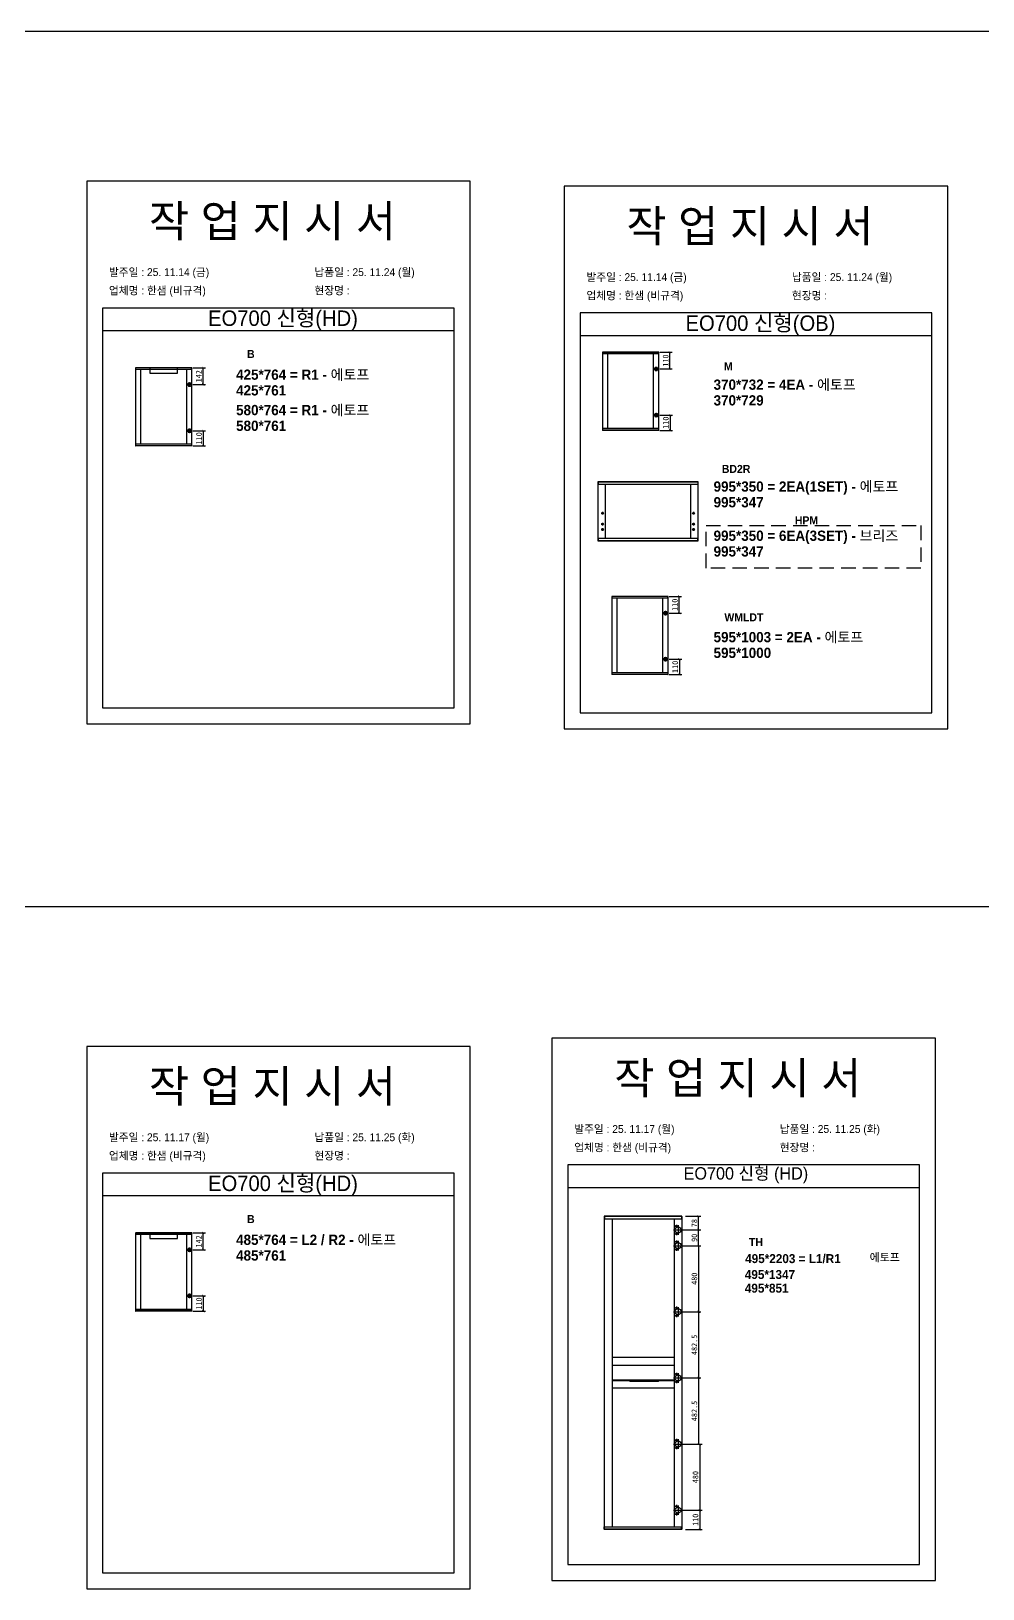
# Model space of a CAD drawing. Header units: millimetres. Extents: x -44117 to 256353, y -2095463 to 65325.
# Drawn here: x 113080 to 117248, y -475744 to -468922 of the extents above; entities that cross this region are included whole.
import ezdxf

# ---------------------------------------------------------------- set-up
doc = ezdxf.new("R2010")
doc.units = ezdxf.units.MM
doc.header["$LTSCALE"] = 10
doc.linetypes.add('HIDDEN', pattern=[9.525, 6.35, -3.175])
doc.layers.add('Layer1', color=7, linetype='Continuous', lineweight=70)
doc.styles.add('MtX_Gulim', font='')
doc.styles.get('MtX_Gulim').set_extended_font_data('Gulim', bold=True)
doc.dimstyles.new('ISO-25', dxfattribs={"dimtxt": 2.5, "dimasz": 2.5, "dimexe": 1, "dimexo": 1, "dimtad": 1, "dimtxsty": 'Standard', "dimblk": 'ARCHTICK', "dimcen": 2.5, "dimadec": 0, "dimazin": 0, "dimtfac": 1, "dimtmove": 0, "dimatfit": 3, "dimfxl": 0, "dimarcsym": 0})

# ---------------------------------------------------------------- blocks, each defined once
blk = doc.blocks.new('_ArchTick')
at = {"color": 0, "linetype": 'ByBlock', "const_width": 0.15}
blk.add_lwpolyline([(-0.5, -0.5), (0.5, 0.5)], dxfattribs=at)
blk = doc.blocks.new('*D3938')
at = {"color": 0, "lineweight": -2}
for p, q in [((113788.5, -470396.2), (113843.2, -470396.2)), ((113833.2, -470469.8), (113833.2, -470396.2)), ((113788.5, -470469.8), (113843.2, -470469.8))]:
    blk.add_line(p, q, dxfattribs=at)
at = {"layer": 'Defpoints', "color": 0}
for p in [(113773.5, -470396.2), (113833.2, -470396.2), (113773.5, -470469.8)]:
    blk.add_point(p, dxfattribs=at)
at = {"color": 0, "lineweight": -2, "xscale": 10, "yscale": 10, "zscale": 10}
for p, rotation in [((113833.2, -470396.2), 90), ((113833.2, -470469.8), 270)]:
    blk.add_blockref('_ArchTick', p, dxfattribs=dict(at, rotation=rotation))
at = {"color": 0, "insert": (113814.4, -470433), "char_height": 25, "attachment_point": 5, "rotation": 90}
blk.add_mtext('142', dxfattribs=at)
blk = doc.blocks.new('*D3939')
at = {"color": 0, "lineweight": -2}
for p, q in [((113788.5, -470671.7), (113844.1, -470671.7)), ((113834.1, -470671.7), (113834.1, -470738.6)), ((113788.5, -470738.6), (113844.1, -470738.6))]:
    blk.add_line(p, q, dxfattribs=at)
at = {"layer": 'Defpoints', "color": 0}
for p in [(113773.5, -470671.7), (113773.5, -470738.6), (113834.1, -470738.6)]:
    blk.add_point(p, dxfattribs=at)
at = {"color": 0, "lineweight": -2, "xscale": 10, "yscale": 10, "zscale": 10}
for p, rotation in [((113834.1, -470671.7), 90), ((113834.1, -470738.6), 270)]:
    blk.add_blockref('_ArchTick', p, dxfattribs=dict(at, rotation=rotation))
at = {"color": 0, "insert": (113815.4, -470705.1), "char_height": 25, "attachment_point": 5, "rotation": 90}
blk.add_mtext('110', dxfattribs=at)
blk = doc.blocks.new('*D3940')
at = {"color": 0, "lineweight": -2}
for p, q in [((115833.1, -470327.7), (115887.7, -470327.7)), ((115877.7, -470401.3), (115877.7, -470327.7)), ((115833.1, -470401.3), (115887.7, -470401.3))]:
    blk.add_line(p, q, dxfattribs=at)
at = {"layer": 'Defpoints', "color": 0}
for p in [(115818.1, -470327.7), (115877.7, -470327.7), (115818.1, -470401.3)]:
    blk.add_point(p, dxfattribs=at)
at = {"color": 0, "lineweight": -2, "xscale": 10, "yscale": 10, "zscale": 10}
for p, rotation in [((115877.7, -470327.7), 90), ((115877.7, -470401.3), 270)]:
    blk.add_blockref('_ArchTick', p, dxfattribs=dict(at, rotation=rotation))
at = {"color": 0, "insert": (115859, -470364.5), "char_height": 25, "attachment_point": 5, "rotation": 90}
blk.add_mtext('110', dxfattribs=at)
blk = doc.blocks.new('*D3941')
at = {"color": 0, "lineweight": -2}
for p, q in [((115833.1, -470603.2), (115888.7, -470603.2)), ((115878.7, -470603.2), (115878.7, -470670.1)), ((115833.1, -470670.1), (115888.7, -470670.1))]:
    blk.add_line(p, q, dxfattribs=at)
at = {"layer": 'Defpoints', "color": 0}
for p in [(115818.1, -470603.2), (115818.1, -470670.1), (115878.7, -470670.1)]:
    blk.add_point(p, dxfattribs=at)
at = {"color": 0, "lineweight": -2, "xscale": 10, "yscale": 10, "zscale": 10}
for p, rotation in [((115878.7, -470603.2), 90), ((115878.7, -470670.1), 270)]:
    blk.add_blockref('_ArchTick', p, dxfattribs=dict(at, rotation=rotation))
at = {"color": 0, "insert": (115859.9, -470636.6), "char_height": 25, "attachment_point": 5, "rotation": 90}
blk.add_mtext('110', dxfattribs=at)
blk = doc.blocks.new('*D3944')
at = {"color": 0, "lineweight": -2}
for p, q in [((115873.9, -471397.2), (115928.5, -471397.2)), ((115918.5, -471470.8), (115918.5, -471397.2)), ((115873.9, -471470.8), (115928.5, -471470.8))]:
    blk.add_line(p, q, dxfattribs=at)
at = {"layer": 'Defpoints', "color": 0}
for p in [(115858.9, -471397.2), (115918.5, -471397.2), (115858.9, -471470.8)]:
    blk.add_point(p, dxfattribs=at)
at = {"color": 0, "lineweight": -2, "xscale": 10, "yscale": 10, "zscale": 10}
for p, rotation in [((115918.5, -471397.2), 90), ((115918.5, -471470.8), 270)]:
    blk.add_blockref('_ArchTick', p, dxfattribs=dict(at, rotation=rotation))
at = {"color": 0, "insert": (115899.8, -471434), "char_height": 25, "attachment_point": 5, "rotation": 90}
blk.add_mtext('110', dxfattribs=at)
blk = doc.blocks.new('*D3945')
at = {"color": 0, "lineweight": -2}
for p, q in [((115873.9, -471672.7), (115929.5, -471672.7)), ((115919.5, -471672.7), (115919.5, -471739.5)), ((115873.9, -471739.5), (115929.5, -471739.5))]:
    blk.add_line(p, q, dxfattribs=at)
at = {"layer": 'Defpoints', "color": 0}
for p in [(115858.9, -471672.7), (115858.9, -471739.5), (115919.5, -471739.5)]:
    blk.add_point(p, dxfattribs=at)
at = {"color": 0, "lineweight": -2, "xscale": 10, "yscale": 10, "zscale": 10}
for p, rotation in [((115919.5, -471672.7), 90), ((115919.5, -471739.5), 270)]:
    blk.add_blockref('_ArchTick', p, dxfattribs=dict(at, rotation=rotation))
at = {"color": 0, "insert": (115900.7, -471706.1), "char_height": 25, "attachment_point": 5, "rotation": 90}
blk.add_mtext('110', dxfattribs=at)
blk = doc.blocks.new('*D3956')
at = {"color": 0, "lineweight": -2}
for p, q in [((113788.5, -474185.5), (113843.2, -474185.5)), ((113833.2, -474259.2), (113833.2, -474185.5)), ((113788.5, -474259.2), (113843.2, -474259.2))]:
    blk.add_line(p, q, dxfattribs=at)
at = {"layer": 'Defpoints', "color": 0}
for p in [(113773.5, -474185.5), (113833.2, -474185.5), (113773.5, -474259.2)]:
    blk.add_point(p, dxfattribs=at)
at = {"color": 0, "lineweight": -2, "xscale": 10, "yscale": 10, "zscale": 10}
for p, rotation in [((113833.2, -474185.5), 90), ((113833.2, -474259.2), 270)]:
    blk.add_blockref('_ArchTick', p, dxfattribs=dict(at, rotation=rotation))
at = {"color": 0, "insert": (113814.4, -474222.3), "char_height": 25, "attachment_point": 5, "rotation": 90}
blk.add_mtext('142', dxfattribs=at)
blk = doc.blocks.new('*D3957')
at = {"color": 0, "lineweight": -2}
for p, q in [((113788.5, -474461), (113844.1, -474461)), ((113834.1, -474461), (113834.1, -474527.9)), ((113788.5, -474527.9), (113844.1, -474527.9))]:
    blk.add_line(p, q, dxfattribs=at)
at = {"layer": 'Defpoints', "color": 0}
for p in [(113773.5, -474461), (113773.5, -474527.9), (113834.1, -474527.9)]:
    blk.add_point(p, dxfattribs=at)
at = {"color": 0, "lineweight": -2, "xscale": 10, "yscale": 10, "zscale": 10}
for p, rotation in [((113834.1, -474461), 90), ((113834.1, -474527.9), 270)]:
    blk.add_blockref('_ArchTick', p, dxfattribs=dict(at, rotation=rotation))
at = {"color": 0, "insert": (113815.4, -474494.5), "char_height": 25, "attachment_point": 5, "rotation": 90}
blk.add_mtext('110', dxfattribs=at)
blk = doc.blocks.new('*D3958')
at = {"color": 0, "lineweight": -2}
for p, q in [((115945.4, -474112.7), (116013.5, -474112.7)), ((116003.5, -474172.5), (116003.5, -474112.7)), ((115928.8, -474172.5), (116013.5, -474172.5))]:
    blk.add_line(p, q, dxfattribs=at)
at = {"layer": 'Defpoints', "color": 0}
for p in [(115930.4, -474112.7), (116003.5, -474112.7), (115913.8, -474172.5)]:
    blk.add_point(p, dxfattribs=at)
at = {"color": 0, "lineweight": -2, "xscale": 10, "yscale": 10, "zscale": 10}
for p, rotation in [((116003.5, -474112.7), 90), ((116003.5, -474172.5), 270)]:
    blk.add_blockref('_ArchTick', p, dxfattribs=dict(at, rotation=rotation))
at = {"color": 0, "insert": (115984.8, -474142.6), "char_height": 25, "attachment_point": 5, "rotation": 90}
blk.add_mtext('78', dxfattribs=at)
blk = doc.blocks.new('*D3959')
at = {"color": 0, "lineweight": -2}
for p, q in [((115928.8, -474172.5), (116013.5, -474172.5)), ((116003.5, -474241.4), (116003.5, -474172.5)), ((115928.8, -474241.4), (116013.5, -474241.4))]:
    blk.add_line(p, q, dxfattribs=at)
at = {"layer": 'Defpoints', "color": 0}
for p in [(115913.8, -474172.5), (116003.5, -474172.5), (115913.8, -474241.4)]:
    blk.add_point(p, dxfattribs=at)
at = {"color": 0, "lineweight": -2, "xscale": 10, "yscale": 10, "zscale": 10}
for p, rotation in [((116003.5, -474172.5), 90), ((116003.5, -474241.4), 270)]:
    blk.add_blockref('_ArchTick', p, dxfattribs=dict(at, rotation=rotation))
at = {"color": 0, "insert": (115984.8, -474206.9), "char_height": 25, "attachment_point": 5, "rotation": 90}
blk.add_mtext('90', dxfattribs=at)
blk = doc.blocks.new('*D3960')
at = {"color": 0, "lineweight": -2}
for p, q in [((115928.8, -475399.8), (116018.5, -475399.8)), ((116008.5, -475399.8), (116008.5, -475484.1)), ((115945.6, -475484.1), (116018.5, -475484.1))]:
    blk.add_line(p, q, dxfattribs=at)
at = {"layer": 'Defpoints', "color": 0}
for p in [(115913.8, -475399.8), (115930.6, -475484.1), (116008.5, -475484.1)]:
    blk.add_point(p, dxfattribs=at)
at = {"color": 0, "lineweight": -2, "xscale": 10, "yscale": 10, "zscale": 10}
for p, rotation in [((116008.5, -475399.8), 90), ((116008.5, -475484.1), 270)]:
    blk.add_blockref('_ArchTick', p, dxfattribs=dict(at, rotation=rotation))
at = {"color": 0, "insert": (115989.8, -475442), "char_height": 25, "attachment_point": 5, "rotation": 90}
blk.add_mtext('110', dxfattribs=at)
blk = doc.blocks.new('*D3961')
at = {"color": 0, "lineweight": -2}
for p, q in [((115928.8, -474241.4), (116013.5, -474241.4)), ((116003.5, -474241.4), (116003.5, -474531)), ((115928.8, -474531), (116013.5, -474531))]:
    blk.add_line(p, q, dxfattribs=at)
at = {"layer": 'Defpoints', "color": 0}
for p in [(115913.8, -474241.4), (115913.8, -474531), (116003.5, -474531)]:
    blk.add_point(p, dxfattribs=at)
at = {"color": 0, "lineweight": -2, "xscale": 10, "yscale": 10, "zscale": 10}
for p, rotation in [((116003.5, -474241.4), 90), ((116003.5, -474531), 270)]:
    blk.add_blockref('_ArchTick', p, dxfattribs=dict(at, rotation=rotation))
at = {"color": 0, "insert": (115984.8, -474386.2), "char_height": 25, "attachment_point": 5, "rotation": 90}
blk.add_mtext('480', dxfattribs=at)
blk = doc.blocks.new('*D3962')
at = {"color": 0, "lineweight": -2}
for p, q in [((115928.8, -474531), (116013.5, -474531)), ((116003.5, -474531), (116003.5, -474820.6)), ((115928.8, -474820.6), (116013.5, -474820.6))]:
    blk.add_line(p, q, dxfattribs=at)
at = {"layer": 'Defpoints', "color": 0}
for p in [(115913.8, -474531), (115913.8, -474820.6), (116003.5, -474820.6)]:
    blk.add_point(p, dxfattribs=at)
at = {"color": 0, "lineweight": -2, "xscale": 10, "yscale": 10, "zscale": 10}
for p, rotation in [((116003.5, -474531), 90), ((116003.5, -474820.6), 270)]:
    blk.add_blockref('_ArchTick', p, dxfattribs=dict(at, rotation=rotation))
at = {"color": 0, "insert": (115984.8, -474675.8), "char_height": 25, "attachment_point": 5, "rotation": 90}
blk.add_mtext('482.5', dxfattribs=at)
blk = doc.blocks.new('*D3963')
at = {"color": 0, "lineweight": -2}
for p, q in [((115928.8, -474820.6), (116013.5, -474820.6)), ((116003.5, -474820.6), (116003.5, -475110.2)), ((115928.8, -475110.2), (116013.5, -475110.2))]:
    blk.add_line(p, q, dxfattribs=at)
at = {"layer": 'Defpoints', "color": 0}
for p in [(115913.8, -474820.6), (115913.8, -475110.2), (116003.5, -475110.2)]:
    blk.add_point(p, dxfattribs=at)
at = {"color": 0, "lineweight": -2, "xscale": 10, "yscale": 10, "zscale": 10}
for p, rotation in [((116003.5, -474820.6), 90), ((116003.5, -475110.2), 270)]:
    blk.add_blockref('_ArchTick', p, dxfattribs=dict(at, rotation=rotation))
at = {"color": 0, "insert": (115984.8, -474965.4), "char_height": 25, "attachment_point": 5, "rotation": 90}
blk.add_mtext('482.5', dxfattribs=at)
blk = doc.blocks.new('*D3964')
at = {"color": 0, "lineweight": -2}
for p, q in [((115928.8, -475110.2), (116018.5, -475110.2)), ((116008.5, -475110.2), (116008.5, -475399.8)), ((115928.8, -475399.8), (116018.5, -475399.8))]:
    blk.add_line(p, q, dxfattribs=at)
at = {"layer": 'Defpoints', "color": 0}
for p in [(115913.8, -475110.2), (115913.8, -475399.8), (116008.5, -475399.8)]:
    blk.add_point(p, dxfattribs=at)
at = {"color": 0, "lineweight": -2, "xscale": 10, "yscale": 10, "zscale": 10}
for p, rotation in [((116008.5, -475110.2), 90), ((116008.5, -475399.8), 270)]:
    blk.add_blockref('_ArchTick', p, dxfattribs=dict(at, rotation=rotation))
at = {"color": 0, "insert": (115989.8, -475255), "char_height": 25, "attachment_point": 5, "rotation": 90}
blk.add_mtext('480', dxfattribs=at)

msp = doc.modelspace()

# ---------------------------------------------------------------- linework, layer by layer
at = {"color": 1}
for p, q in [((104015.69829, -468921.59006), (196284.84516, -468921.59006)), ((104015.69829, -468921.59006), (196284.84516, -468921.59006)), ((104015.69829, -472754.99365), (196284.84516, -472754.99365)), ((104015.69829, -472754.99365), (196284.84516, -472754.99365))]:
    msp.add_line(p, q, dxfattribs=at)
for p, q in [((114933.2591, -470134.28486), (113393.2591, -470134.28486)), ((117024.5607, -470156.0411), (115484.5607, -470156.0411)), ((114933.2591, -470234.28486), (113393.2591, -470234.28486)), ((117024.5607, -470256.0411), (115484.5607, -470256.0411)), ((115582.24022, -470327.95465), (115582.24022, -470669.84153)), ((115828.74086, -470328.39738), (115582.24022, -470328.39738)), ((115828.74086, -470335.08754), (115582.24022, -470335.08754)), ((115828.4949, -470327.70868), (115582.48619, -470327.70868)), ((115604.13082, -470334.59561), (115604.13082, -470662.70865)), ((115806.6043, -470662.70865), (115806.6043, -470335.08754)), ((115827.51106, -470335.08754), (115827.51106, -470327.70868)), ((115828.74086, -470669.84153), (115828.74086, -470327.95465)), ((113537.67949, -470396.44168), (113537.67949, -470738.32857)), ((113784.18013, -470396.88441), (113537.67949, -470396.88441)), ((113784.18013, -470403.57457), (113537.67949, -470403.57457)), ((113783.93417, -470396.19572), (113537.92545, -470396.19572)), ((113559.57009, -470403.08265), (113559.57009, -470731.19568)), ((113762.04357, -470731.19568), (113762.04357, -470403.57457)), ((113782.95032, -470403.57457), (113782.95032, -470396.19572)), ((113784.18013, -470738.32857), (113784.18013, -470396.44168)), ((115828.74086, -470662.70865), (115582.24022, -470662.70865)), ((115828.74086, -470669.39881), (115582.24022, -470669.39881)), ((115828.4949, -470670.0875), (115582.48619, -470670.0875)), ((115583.47003, -470670.0875), (115583.47003, -470662.70865)), ((115827.51106, -470662.70865), (115827.51106, -470670.0875)), ((113784.18013, -470731.19568), (113537.67949, -470731.19568)), ((113784.18013, -470737.88584), (113537.67949, -470737.88584)), ((113783.93417, -470738.57454), (113537.92545, -470738.57454)), ((113538.9093, -470738.57454), (113538.9093, -470731.19568)), ((113782.95032, -470731.19568), (113782.95032, -470738.57454)), ((115561.52716, -470895.92622), (115561.52716, -471154.36829)), ((116002.13756, -470896.59269), (115561.52716, -470896.59269)), ((116002.13756, -470906.66378), (115561.52716, -470906.66378)), ((116001.7673, -470895.55596), (115561.89742, -470895.55596)), ((115563.37846, -470895.55596), (115563.37846, -470906.66378)), ((115594.85063, -470906.66378), (115594.85063, -471143.63072)), ((115968.81408, -471143.63072), (115968.81408, -470906.66378)), ((116000.28625, -470895.55596), (116000.28625, -470906.66378)), ((116002.13756, -471154.36829), (116002.13756, -470895.92622)), ((115588.74133, -471033.29299), (115576.52272, -471033.29299)), ((115582.63202, -471027.18368), (115582.63202, -471039.40229)), ((115974.92339, -471033.29299), (115987.14199, -471033.29299)), ((115981.03269, -471027.18368), (115981.03269, -471039.40229)), ((115588.74133, -471080.68638), (115576.52272, -471080.68638)), ((115588.74133, -471104.38307), (115576.52272, -471104.38307)), ((115582.63202, -471074.57707), (115582.63202, -471086.79568)), ((115582.63202, -471098.27377), (115582.63202, -471110.49238)), ((115974.92339, -471080.68638), (115987.14199, -471080.68638)), ((115974.92339, -471104.38307), (115987.14199, -471104.38307)), ((115981.03269, -471074.57707), (115981.03269, -471086.79568)), ((115981.03269, -471098.27377), (115981.03269, -471110.49238)), ((116002.13756, -471143.63072), (115561.52716, -471143.63072)), ((116002.13756, -471153.70182), (115561.52716, -471153.70182)), ((115561.89742, -471154.73855), (116001.7673, -471154.73855)), ((115563.37846, -471143.63072), (115563.37846, -471154.73855)), ((116000.28625, -471154.73855), (116000.28625, -471143.63072)), ((115623.02603, -471397.41108), (115623.02603, -471739.29796)), ((115869.52667, -471397.85381), (115623.02603, -471397.85381)), ((115869.52667, -471404.54397), (115623.02603, -471404.54397)), ((115869.2807, -471397.16511), (115623.27199, -471397.16511)), ((115644.91662, -471404.05204), (115644.91662, -471732.16508)), ((115847.39011, -471732.16508), (115847.39011, -471404.54397)), ((115868.29686, -471404.54397), (115868.29686, -471397.16511)), ((115869.52667, -471739.29796), (115869.52667, -471397.41108)), ((115869.52667, -471732.16508), (115623.02603, -471732.16508)), ((115624.25583, -471739.54393), (115624.25583, -471732.16508)), ((115868.29686, -471732.16508), (115868.29686, -471739.54393)), ((115869.52667, -471738.85524), (115623.02603, -471738.85524)), ((115869.2807, -471739.54393), (115623.27199, -471739.54393)), ((116971.22877, -473887.50486), (115431.22877, -473887.50486)), ((114933.2591, -473923.62633), (113393.2591, -473923.62633)), ((114933.2591, -474023.62633), (113393.2591, -474023.62633)), ((116971.22877, -473987.50486), (115431.22877, -473987.50486)), ((115589.69801, -474113.07326), (115589.69801, -475483.72232)), ((115589.69801, -474113.07326), (115589.69801, -474124.18619)), ((115930.63642, -474113.7628), (115589.69801, -474113.7628)), ((115930.25335, -474112.69019), (115590.08108, -474112.69019)), ((115591.61339, -474112.69019), (115591.61339, -474124.18619)), ((115928.72104, -474112.69019), (115928.72104, -474124.18619)), ((115930.63642, -474113.07326), (115930.63642, -474124.18619)), ((113537.67949, -474185.78315), (113537.67949, -474527.67003)), ((113784.18013, -474186.22588), (113537.67949, -474186.22588)), ((113783.93417, -474185.53719), (113537.92545, -474185.53719)), ((113782.95032, -474192.91604), (113782.95032, -474185.53719)), ((113784.18013, -474527.67003), (113784.18013, -474185.78315)), ((115589.69801, -474124.18619), (115930.63642, -474124.18619)), ((115624.17493, -474124.18619), (115624.17493, -475472.60939)), ((115892.886, -474172.45018), (115934.67608, -474172.45018)), ((115896.1595, -474124.18619), (115896.1595, -475472.60939)), ((115900.75643, -474155.21172), (115912.24873, -474155.21172)), ((115906.50258, -474149.46556), (115906.50258, -474160.95787)), ((115906.50258, -474183.94248), (115906.50258, -474195.43479)), ((115913.78104, -474151.55513), (115913.78104, -474193.34521)), ((115930.63642, -474124.18619), (115930.63642, -475483.72232)), ((113784.18013, -474192.91604), (113537.67949, -474192.91604)), ((113559.57009, -474192.42412), (113559.57009, -474520.53715)), ((113762.04357, -474520.53715), (113762.04357, -474192.91604)), ((115892.886, -474241.40401), (115934.67608, -474241.40401)), ((115900.75643, -474189.68864), (115912.24873, -474189.68864)), ((115900.75643, -474224.16555), (115912.24873, -474224.16555)), ((115906.50258, -474218.4194), (115906.50258, -474229.91171)), ((115906.50258, -474252.89632), (115906.50258, -474264.38863)), ((115913.78104, -474220.50897), (115913.78104, -474262.29905)), ((115900.75643, -474258.64247), (115912.24873, -474258.64247)), ((113784.18013, -474520.53715), (113537.67949, -474520.53715)), ((113784.18013, -474527.22731), (113537.67949, -474527.22731)), ((113783.93417, -474527.916), (113537.92545, -474527.916)), ((113538.9093, -474527.916), (113538.9093, -474520.53715)), ((113782.95032, -474520.53715), (113782.95032, -474527.916)), ((115900.75643, -474513.77168), (115912.24873, -474513.77168)), ((115906.50258, -474508.02552), (115906.50258, -474519.51783)), ((115913.78104, -474510.11509), (115913.78104, -474551.90517)), ((115892.886, -474531.01013), (115934.67608, -474531.01013)), ((115900.75643, -474548.2486), (115912.24873, -474548.2486)), ((115906.50258, -474542.50244), (115906.50258, -474553.99475)), ((115906.50258, -474797.63164), (115906.50258, -474809.12394)), ((115913.78104, -474799.7212), (115913.78104, -474841.51128)), ((115892.886, -474820.61625), (115934.67608, -474820.61625)), ((115900.75643, -474803.37779), (115912.24873, -474803.37779)), ((115900.75643, -474837.85471), (115912.24873, -474837.85471)), ((115906.50258, -474832.10856), (115906.50258, -474843.60086)), ((115892.886, -475110.22236), (115934.67608, -475110.22236)), ((115900.75643, -475092.9839), (115912.24873, -475092.9839)), ((115900.75643, -475127.46082), (115912.24873, -475127.46082)), ((115906.50258, -475087.23775), (115906.50258, -475098.73006)), ((115906.50258, -475121.71467), (115906.50258, -475133.20698)), ((115913.78104, -475089.32732), (115913.78104, -475131.1174)), ((115892.886, -475399.82849), (115934.67608, -475399.82849)), ((115900.75643, -475382.59003), (115912.24873, -475382.59003)), ((115900.75643, -475417.06695), (115912.24873, -475417.06695)), ((115906.50258, -475376.84388), (115906.50258, -475388.33618)), ((115906.50258, -475411.3208), (115906.50258, -475422.8131)), ((115913.78104, -475378.93344), (115913.78104, -475420.72353)), ((115589.69801, -475472.60939), (115930.63642, -475472.60939)), ((115589.69801, -475483.72232), (115589.69801, -475472.60939)), ((115930.63642, -475483.03278), (115589.69801, -475483.03278)), ((115930.25335, -475484.1054), (115590.08108, -475484.1054)), ((115591.61339, -475484.1054), (115591.61339, -475472.60939)), ((115928.72104, -475484.1054), (115928.72104, -475472.60939)), ((115930.63642, -475483.72232), (115930.63642, -475472.60939))]:
    msp.add_line(p, q)
at = {"ltscale": 10}
for p, q in [((115896.1595, -474731.58937), (115624.17493, -474731.58937)), ((115624.17493, -474765.10954), (115896.1595, -474765.10954)), ((115896.1595, -474829.8101), (115624.17493, -474829.8101)), ((115624.17493, -474831.68604), (115701.17338, -474831.68604)), ((115896.1595, -474865.20621), (115624.17493, -474865.20621)), ((115701.17338, -474833.64321), (115701.17338, -474829.8101)), ((115826.82259, -474835.94167), (115703.47184, -474835.94167)), ((115829.12105, -474833.64321), (115829.12105, -474829.8101)), ((115829.12105, -474831.68604), (115896.1595, -474831.68604))]:
    msp.add_line(p, q, dxfattribs=at)
for points in [[(113323.2591, -471955.11514), (115003.2591, -471955.11514), (115003.2591, -469579.11514), (113323.2591, -469579.11514)], [(115414.5607, -471976.87138), (117094.5607, -471976.87138), (117094.5607, -469600.87138), (115414.5607, -469600.87138)], [(113599.60258, -470420.27569), (113720.78783, -470420.27569), (113720.78783, -470396.88441), (113599.60258, -470396.88441)], [(113323.2591, -475744.4566), (115003.2591, -475744.4566), (115003.2591, -473368.4566), (113323.2591, -473368.4566)], [(115361.22877, -475708.33513), (117041.22877, -475708.33513), (117041.22877, -473332.33513), (115361.22877, -473332.33513)], [(113599.60258, -474209.61715), (113720.78783, -474209.61715), (113720.78783, -474186.22588), (113599.60258, -474186.22588)]]:
    msp.add_lwpolyline(points, close=True)
for points in [[(113393.2591, -470134.28486), (113393.2591, -471885.11514), (114933.2591, -471885.11514), (114933.2591, -470134.28486)], [(115484.5607, -470156.0411), (115484.5607, -471906.87138), (117024.5607, -471906.87138), (117024.5607, -470156.0411)], [(115431.22877, -473887.50486), (115431.22877, -475638.33513), (116971.22877, -475638.33513), (116971.22877, -473887.50486)], [(113393.2591, -473923.62633), (113393.2591, -475674.4566), (114933.2591, -475674.4566), (114933.2591, -473923.62633)]]:
    msp.add_lwpolyline(points)
at = {"color": 1, "linetype": 'HIDDEN'}
msp.add_lwpolyline([(116035.87471, -471087.46092), (116977.34787, -471087.46092), (116977.34787, -471273.13885), (116035.87471, -471273.13885)], close=True, dxfattribs=at)
for centre, radius in [((115582.63202, -471033.29299), 3.70261), ((115981.03269, -471033.29299), 3.70261), ((115582.63202, -471080.68638), 3.70261), ((115582.63202, -471104.38307), 3.70261), ((115981.03269, -471080.68638), 3.70261), ((115981.03269, -471104.38307), 3.70261), ((115913.78104, -474172.45018), 13.40769), ((115906.50258, -474155.21172), 2.988), ((115906.50258, -474189.68864), 2.988), ((115913.78104, -474241.40401), 13.40769), ((115906.50258, -474224.16555), 2.988), ((115906.50258, -474258.64247), 2.988), ((115913.78104, -474531.01013), 13.40769), ((115906.50258, -474513.77168), 2.988), ((115906.50258, -474548.24859), 2.988), ((115906.50258, -474803.37779), 2.988), ((115913.78104, -474820.61625), 13.40769), ((115906.50258, -474837.85471), 2.988), ((115913.78104, -475110.22236), 13.40769), ((115906.50258, -475092.9839), 2.988), ((115906.50258, -475127.46082), 2.988), ((115913.78104, -475399.82849), 13.40769), ((115906.50258, -475382.59003), 2.988), ((115906.50258, -475417.06695), 2.988)]:
    msp.add_circle(centre, radius)
for centre, radius, start, end in [((115828.4949, -470327.95465), 0.24596, 0, 90), ((113783.93417, -470396.44168), 0.24596, 0, 90), ((115582.48619, -470669.84154), 0.24596, 180, 270), ((115828.4949, -470669.84154), 0.24596, 270, 0), ((113537.92545, -470738.32858), 0.24596, 180, 270), ((113783.93417, -470738.32858), 0.24596, 270, 0), ((115561.89742, -470895.92622), 0.37026, 90, 180), ((116001.7673, -470895.92622), 0.37026, 0, 90), ((115561.89742, -471154.36829), 0.37026, 180, 270), ((116001.7673, -471154.36829), 0.37026, 270, 0), ((115869.2807, -471397.41108), 0.24596, 0, 90), ((115623.27199, -471739.29797), 0.24596, 180, 270), ((115869.2807, -471739.29797), 0.24596, 270, 0), ((115590.08108, -474113.07326), 0.38308, 90, 180), ((115930.25335, -474113.07326), 0.38308, 0, 90), ((113783.93417, -474185.78315), 0.24596, 0, 90), ((113537.92545, -474527.67004), 0.24596, 180, 270), ((113783.93417, -474527.67004), 0.24596, 270, 0), ((115590.08108, -475483.72232), 0.38308, 180, 270), ((115930.25335, -475483.72232), 0.38308, 270, 0)]:
    msp.add_arc(centre, radius, start, end)
at = {"ltscale": 10}
for centre, start, end in [((115703.47184, -474833.64321), 180, 270), ((115826.82259, -474833.64321), 270, 0)]:
    msp.add_arc(centre, 2.29846, start, end, dxfattribs=at)
at = {"layer": 'Layer1'}
for p, q in [((115818.10288, -470392.25996), (115818.10288, -470410.39036)), ((113773.54215, -470460.747), (113773.54215, -470478.8774)), ((115818.10288, -470612.26832), (115818.10288, -470594.13792)), ((113773.54215, -470680.75536), (113773.54215, -470662.62496)), ((115858.88868, -471461.71639), (115858.88868, -471479.84679)), ((115858.88868, -471681.72475), (115858.88868, -471663.59435)), ((113773.54215, -474250.08846), (113773.54215, -474268.21887)), ((113773.54215, -474470.09683), (113773.54215, -474451.96642))]:
    msp.add_line(p, q, dxfattribs=at)
for points in [[(115827.16808, -470401.32516), (115809.03768, -470401.32516)], [(113782.60735, -470469.8122), (113764.47695, -470469.8122)], [(115827.16808, -470603.20312), (115809.03768, -470603.20312)], [(113782.60735, -470671.69016), (113764.47695, -470671.69016)], [(115867.95388, -471470.78159), (115849.82348, -471470.78159)], [(115867.95388, -471672.65955), (115849.82348, -471672.65955)], [(113782.60735, -474259.15367), (113764.47695, -474259.15367)], [(113782.60735, -474461.03162), (113764.47695, -474461.03162)]]:
    msp.add_lwpolyline(points, close=True, dxfattribs=at)
for centre in [(115818.10288, -470401.32516), (113773.54215, -470469.8122), (115818.10288, -470603.20312), (113773.54215, -470671.69016), (115858.88868, -471470.78159), (115858.88868, -471672.65955), (113773.54215, -474259.15367), (113773.54215, -474461.03162)]:
    msp.add_circle(centre, 6.04347, dxfattribs=at)

# ---------------------------------------------------------------- texts
at = {"linetype": 'Continuous', "style": 'MtX_Gulim'}
for s, height, p in [('B', 35.04934, (114025.91582, -470353.0184)), ('M', 35.04934, (116114.41327, -470407.40225)), ('BD2R', 35.049344, (116105.27512, -470856.58117)), ('HPM', 35.049344, (116425.0442, -471081.89805)), ('WMLDT', 35.049344, (116116.46233, -471506.44815)), ('B', 35.04934, (114025.91582, -474142.35986)), ('TH', 35.049344, (116224.03083, -474243.3648)), ('495*2203 = L1/R1', 39.2712622, (116207.36604, -474317.68227)), ('에토프', 35.049344, (116752.70068, -474309.87727))]:
    msp.add_text(s, height=height, dxfattribs=at).set_placement(p)
at = {"color": 242, "linetype": 'Continuous', "true_color": 0xcd2027, "style": 'MtX_Gulim'}
for s, p in [('495*1347', (116205.90412, -474387.28204)), ('495*851', (116205.90412, -474447.16492))]:
    msp.add_text(s, height=39.271262, dxfattribs=at).set_placement(p)
at = {"attachment_point": 1}
for s, width, gutter_width, heights, insert, char_height in [('{\\fGulim|b0|i0|c129|p50;작 업 지 시 서}', 3307.3198183, 12.5, [-155.84554], (113596.06571, -469683.27765), 140), ('{\\fGulim|b0|i0|c129|p50;작 업 지 시 서}', 3307.3198183, 12.5, [-155.84554], (115687.3673, -469705.03389), 140), ('\\pt11;{\\fGulim|b0|i0|c129|p50;발주일 : 25. 11.14 (금)}', 3307.3198183, 12.5, [34.50412], (113420.85635, -469959.99807), 34.3), ('{\\fGulim|b0|i0|c129|p50;납품일 : 25. 11.24 (월)}', 3307.3198183, 12.5, [35.09023], (114320.83433, -469959.99807), 34.3), ('\\pt11;{\\fGulim|b0|i0|c129|p50;발주일 : 25. 11.14 (금)}', 3307.3198183, 12.5, [34.50412], (115512.15795, -469981.75431), 34.3), ('{\\fGulim|b0|i0|c129|p50;납품일 : 25. 11.24 (월)}', 3307.3198183, 12.5, [35.09023], (116412.13593, -469981.75431), 34.3), ('{\\fGulim|b0|i0|c129|p50;업체명 : 한샘 (비규격)}', 3307.3198183, 12.5, [36.11279], (113420.85635, -470040.65425), 34.3), ('{\\fGulim|b0|i0|c129|p50;현장명 : }', 3307.3198183, 12.5, [-38.2735], (114320.83433, -470040.65425), 34.3), ('{\\fGulim|b0|i0|c129|p50;업체명 : 한샘 (비규격)}', 3307.3198183, 12.5, [36.11279], (115512.15795, -470062.41049), 34.3), ('{\\fGulim|b0|i0|c129|p50;현장명 : }', 3307.3198183, 12.5, [-38.2735], (116412.13593, -470062.41049), 34.3), ('{\\fGulim|b0|i0|c129|p50;EO700 신형(HD)}', 1597.0710432, 6.03612, [-85.06834], (113854.97003, -470145.07476), 67.6045736), ('{\\fGulim|b0|i0|c129|p50;EO700 신형(OB)}', 1597.0710432, 6.03612, [-85.06834], (115946.27162, -470166.831), 67.6045736), ('{\\f굴림|b1|i0|c129|p50;425*764 = R1 - 에토프}', 13607.1496112, 175, [-50.05952], (113977.68786, -470403.61162), 45), ('{\\f굴림|b1|i0|c129|p50;\\C1;425*761}', 13607.1496112, 175, [-46.25], (113977.68786, -470472.42148), 45), ('{\\f굴림|b1|i0|c129|p50;370*732 = 4EA - 에토프}', 13607.1496112, 175, [-50.05952], (116068.98945, -470447.44812), 45), ('{\\f굴림|b1|i0|c129|p50;580*764 = R1 - 에토프}', 13607.1496112, 175, [-50.05952], (113977.68786, -470558.82708), 45), ('{\\f굴림|b1|i0|c129|p50;\\C1;370*729}', 13607.1496112, 175, [-46.19048], (116068.98945, -470516.25798), 45), ('{\\f굴림|b1|i0|c129|p50;\\C1;580*761}', 13607.1496112, 175, [-46.25], (113977.68786, -470627.63694), 45), ('{\\f굴림|b1|i0|c129|p50;995*350 = 2EA(1SET) - 에토프}', 13607.1496112, 175, [-56.36905], (116068.98945, -470893.7145), 45), ('{\\f굴림|b1|i0|c129|p50;\\C1;995*347}', 13607.1496112, 175, [-46.25], (116068.98945, -470962.52436), 45), ('{\\f굴림|b1|i0|c129|p50;995*350 = 6EA(3SET) - 브리즈}', 13607.1496112, 175, [-56.36905], (116068.98945, -471109.16785), 45), ('{\\f굴림|b1|i0|c129|p50;\\C1;995*347}', 13607.1496112, 175, [-46.25], (116068.98945, -471177.97771), 45), ('{\\f굴림|b1|i0|c129|p50;595*1003 = 2EA - 에토프}', 13607.1496112, 175, [-50.05952], (116068.98945, -471553.28776), 45), ('{\\f굴림|b1|i0|c129|p50;\\C1;595*1000}', 13607.1496112, 175, [-46.25], (116068.98945, -471622.09762), 45), ('{\\fGulim|b0|i0|c129|p50;작 업 지 시 서}', 3307.3198183, 12.5, [-155.84554], (115634.03537, -473436.49764), 140), ('{\\fGulim|b0|i0|c129|p50;작 업 지 시 서}', 3307.3198183, 12.5, [-155.84554], (113596.06571, -473472.61912), 140), ('\\pt11;{\\fGulim|b0|i0|c129|p50;발주일 : 25. 11.17 (월)}', 3307.3198183, 12.5, [34.50412], (115458.82602, -473713.21807), 34.3), ('{\\fGulim|b0|i0|c129|p50;납품일 : 25. 11.25 (화)}', 3307.3198183, 12.5, [35.09023], (116358.804, -473713.21807), 34.3), ('\\pt11;{\\fGulim|b0|i0|c129|p50;발주일 : 25. 11.17 (월)}', 3307.3198183, 12.5, [34.50412], (113420.85635, -473749.33954), 34.3), ('{\\fGulim|b0|i0|c129|p50;납품일 : 25. 11.25 (화)}', 3307.3198183, 12.5, [35.09023], (114320.83433, -473749.33954), 34.3), ('{\\fGulim|b0|i0|c129|p50;업체명 : 한샘 (비규격)}', 3307.3198183, 12.5, [36.11279], (113420.85635, -473829.99571), 34.3), ('{\\fGulim|b0|i0|c129|p50;현장명 : }', 3307.3198183, 12.5, [-38.2735], (114320.83433, -473829.99571), 34.3), ('{\\fGulim|b0|i0|c129|p50;업체명 : 한샘 (비규격)}', 3307.3198183, 12.5, [36.11279], (115458.82602, -473793.87424), 34.3), ('{\\fGulim|b0|i0|c129|p50;현장명 : }', 3307.3198183, 12.5, [-38.2735], (116358.804, -473793.87424), 34.3), ('{\\fGulim|b0|i0|c129|p50;EO700 신형 (HD) }', 5224.9748335, 19.74777, [57.05176], (115937.77744, -473897.6392), 54.1878762), ('{\\fGulim|b0|i0|c129|p50;EO700 신형(HD)}', 1597.0710432, 6.03612, [-85.06834], (113854.97003, -473934.41623), 67.6045736), ('{\\f굴림|b1|i0|c129|p50;485*764 = L2 / R2 - 에토프}', 13607.1496112, 175, [-54.34524], (113977.68786, -474192.95308), 45), ('{\\f굴림|b1|i0|c129|p50;\\C1;485*761}', 13607.1496112, 175, [-46.25], (113977.68786, -474261.76294), 45)]:
    msp.add_mtext_dynamic_manual_height_columns(s, width=width, gutter_width=gutter_width, heights=heights, dxfattribs=dict(at, insert=insert, char_height=char_height))

# ---------------------------------------------------------------- dimensions: what is measured, and where the dimension line sits
for base, p1, p2, text, picture, middle in [((115877.71665, -470327.70868), (115818.10288, -470401.32516), (115818.10288, -470327.70868), '110', '*D3940', (115858.96665, -470364.51692)), ((113833.15592, -470396.19572), (113773.54215, -470469.8122), (113773.54215, -470396.19572), '142', '*D3938', (113814.40592, -470433.00396)), ((115878.67013, -470670.0875), (115818.10288, -470603.20312), (115818.10288, -470670.0875), '110', '*D3941', (115859.92013, -470636.64531)), ((113834.1094, -470738.57454), (113773.54215, -470671.69016), (113773.54215, -470738.57454), '110', '*D3939', (113815.3594, -470705.13235)), ((115918.50246, -471397.16511), (115858.88868, -471470.78159), (115858.88868, -471397.16511), '110', '*D3944', (115899.75246, -471433.97335)), ((115919.45593, -471739.54393), (115858.88868, -471672.65955), (115858.88868, -471739.54393), '110', '*D3945', (115900.70593, -471706.10174)), ((116003.53994, -474112.70413), (115913.78104, -474172.45018), (115930.35575, -474112.70413), '78', '*D3958', (115984.78994, -474142.57715)), ((113833.15592, -474185.53719), (113773.54215, -474259.15367), (113773.54215, -474185.53719), '142', '*D3956', (113814.40592, -474222.34543)), ((116003.53994, -474172.45018), (115913.78104, -474241.40401), (115913.78104, -474172.45018), '90', '*D3959', (115984.78994, -474206.92709)), ((116003.53994, -474531.01013), (115913.78104, -474241.40401), (115913.78104, -474531.01013), '480', '*D3961', (115984.78994, -474386.20707)), ((113834.1094, -474527.916), (113773.54215, -474461.03162), (113773.54215, -474527.916), '110', '*D3957', (113815.3594, -474494.47381)), ((116003.53994, -474820.61625), (115913.78104, -474531.01013), (115913.78104, -474820.61625), '482.5', '*D3962', (115984.78994, -474675.81319)), ((116003.53994, -475110.22236), (115913.78104, -474820.61625), (115913.78104, -475110.22236), '482.5', '*D3963', (115984.78994, -474965.4193)), ((116008.53994, -475399.82849), (115913.78104, -475110.22236), (115913.78104, -475399.82849), '480', '*D3964', (115989.78994, -475255.02543)), ((116008.53994, -475484.1054), (115913.78104, -475399.82849), (115930.63642, -475484.1054), '110', '*D3960', (115989.78994, -475441.96694))]:
    dim = msp.add_linear_dim(base=base, p1=p1, p2=p2, angle=90, text=text, dimstyle='ISO-25', override={"dimscale": 10, "dimasz": 1, "dimexo": 1.5, "dimtxsty": 'Standard'})
    dim.commit()
    dim.dimension.update_dxf_attribs({"geometry": picture, "text_midpoint": middle})

doc.saveas('drawing.dxf')
